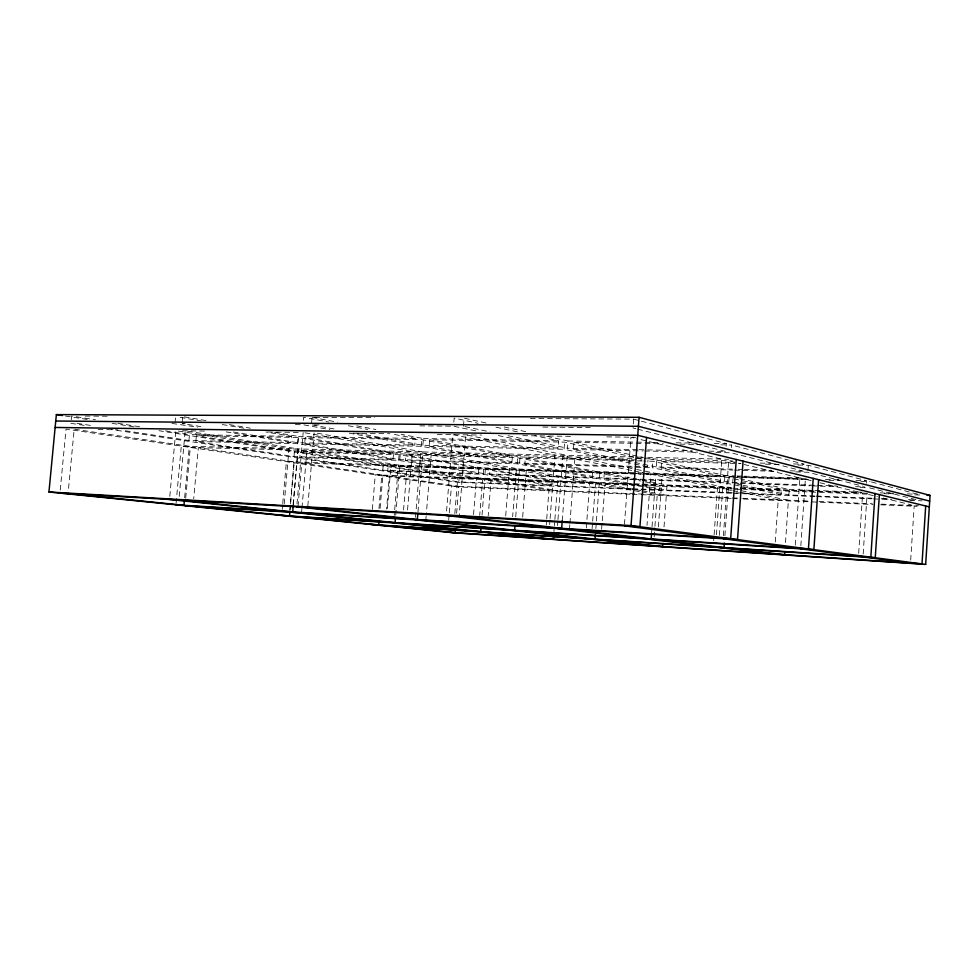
<?xml version="1.0" encoding="UTF-8"?>
<svg xmlns="http://www.w3.org/2000/svg" width="979" height="979" viewBox="0 0 979 979"><rect width="100%" height="100%" fill="white"/><g stroke="black" fill="none" stroke-linecap="round" stroke-linejoin="round"><path stroke-width="0.73" stroke-dasharray="4.89 3.67" d="M910.69 560.123L914.202 505.507M858.681 553.355L862.658 493.073M866.488 483.247L866.648 480.726L808.324 465.294L794.556 464.939M863.172 553.967L867.1 494.15L743.514 489.463M800.834 545.805L805.362 479.269L811.248 480.689M807.944 470.862L808.324 465.294M775.295 541.999L778.219 499.792L740.222 492.192M633.768 484.054L666.638 490.087L781.071 494.628L781.45 489.219L741.225 480.481M785.488 542.623L788.401 500.22L734.948 489.39M814.626 495.949L788.878 494.933L789.258 489.5L736.049 477.838M795.315 545.058L799.904 477.948L742.058 463.997M713.679 540.787L714.009 536.235M714.119 534.718L717.472 487.628L650.766 474.277L646.997 525.429M716.444 534.791L721.829 459.127L636.827 438.629M642.175 460.999L525.319 457.964L524.842 464.022L599.491 477.752L720.434 481.962L720.85 476.051L652.797 461.268L643.692 461.036M719.369 535.415L722.698 488.68L731.46 490.43M726.149 446.24L726.345 443.634L633.621 419.122L526.726 418.522M781.071 494.628L724.423 482.794L724.839 476.92L642.444 474.252M723.383 535.721L728.706 460.779L740.577 463.642M724.913 535.672L728.303 488.044L662.232 474.656L658.341 527.595M728.731 482.243L729.147 476.32L661.596 461.501L661.119 467.986L728.731 482.243L739.426 482.623M731.399 447.611L731.582 445.017L719.467 444.809M732.684 483.075L732.99 478.658M664.019 526.886L666.344 495.093L642.408 490.846M666.638 490.087L667.005 484.96L604.3 473.016L603.884 478.56L632.275 483.773M624.455 524.328L630.966 437.221L635.359 438.274M633.621 419.122L632.96 427.97L635.909 428.716M642.016 458.931L564.614 442.116L429.83 439.767L429.279 446.461L519.58 463.055L647.486 466.714L647.976 460.216M720.434 481.962L652.32 467.729L652.797 461.268M651.586 532.857L651.928 528.281M652.038 526.751L655.967 473.383L634.979 469.125M732.268 469.149L656.309 466.971L656.799 460.448L644.965 457.854M654.156 536.92L654.816 527.877M654.927 526.359L657.252 494.713L642.187 492.058M632.556 488.741L659.675 489.818L660.042 484.703L642.028 481.301M586.286 527.975L589.725 482.843L516.325 469.944L512.641 516.79M592.173 477.495L592.589 471.939L517.646 457.768L405.857 454.868L405.379 460.558L484.972 473.763L592.173 477.495L517.169 463.801L405.379 460.558M592.087 528.684L592.54 522.7M592.662 521.207L595.489 483.859L640.682 491.801M659.675 489.818L596.59 478.303L597.006 472.784L490.1 469.32L489.684 474.546L557.259 485.755L631.051 488.68M599.491 477.752L599.919 472.184L525.319 457.964M595.844 528.55L596.297 522.505M596.419 520.987L599.283 483.198L526.335 470.263L522.639 517.365M601.608 529.26L605.01 484.213L640.915 490.577M546.258 525.062L546.612 520.51M546.723 518.992L548.962 490.161L482.598 479.575L479.734 515.346M551.006 485.511L551.385 480.665L483.602 469.112L388.149 466.016L387.733 470.96L458.808 481.864L551.006 485.511L483.185 474.313L387.733 470.96M549.623 524.597L549.978 520.069M550.088 518.552L554.995 455.113L452.775 434.652L446.448 512.506M357.482 433.256L422.855 445.274L558.079 448.039L558.642 440.819L534.754 435.631M557.259 485.755L557.626 480.897L490.1 469.32M553.943 531.646L554.298 527.069M554.42 525.552L554.763 520.975M554.885 519.457L557.124 490.503L491.079 479.894L488.215 515.823M557.504 525.552L557.846 521.061M557.969 519.568L562.815 456.679L632.581 470.642M647.486 466.714L564.063 449.288L564.614 442.116M637.5 449.667L567.477 448.235L568.04 440.978L544.287 435.765M562.227 520.767L567.257 455.406L465.747 434.835L459.175 516.251M656.309 466.971L573.425 449.496L573.975 442.275L634.6 443.328M569.472 529.296L569.815 524.781M569.925 523.263L575.003 456.973L633.474 468.831M484.972 473.763L485.4 468.513L405.857 454.868M482.035 515.076L484.923 478.915L407.154 466.42L403.556 509.937M505.69 515.933L509.423 468.733L420.786 453.155L415.414 518.319M511.882 462.834L512.36 456.765L421.778 439.632L305.191 437.601L304.653 443.842L399.799 459.628L511.882 462.834L421.227 446.289L304.653 443.842M517.169 463.801L517.646 457.768M519.58 463.055L520.057 456.96L429.83 439.767M515.713 516.839L519.47 469.051L431.286 453.412L426.293 514.379M453.84 422.157L454.17 418.119L478.046 423.307M448.663 520.29L449.141 514.33M449.263 512.849L451.429 486.061L741.176 498.238M454.843 513.522L457.744 477.728L158.977 430.723M458.808 481.864L459.188 477.25L388.149 466.016M463.471 426.306L464.132 418.18L487.872 423.393M456.63 513.265L458.808 486.367L389.324 476.039L386.57 509.092M473.542 514.587L476.43 478.596L398.343 466.139L394.243 515.407M478.462 473.542L478.878 468.305L399.089 454.697L300.272 452.127L299.807 457.487L382.801 470.214L478.462 473.542L398.624 460.363L299.807 457.487M483.185 474.313L483.602 469.112M398.624 460.363L399.089 454.697M399.799 459.628L400.276 453.913L305.191 437.601M395.736 515.113L399.873 465.258L306.953 450.34L302.058 506.902M407.545 509.949L412.367 451.674L304.677 432.755M233.296 431.996L297.922 442.728L414.778 445.115L415.329 438.408L391.502 433.905M421.227 446.289L421.778 439.632M422.855 445.274L423.405 438.543L401.145 434.309M417.96 512.041L422.904 451.931L317.123 433.183M425.792 520.485L426.159 515.909M372.363 509.423L375.263 474.803L632.018 484.421M378.971 508.664L381.724 475.757L635.138 485.364M382.801 470.214L383.217 465.245L300.272 452.127M380.097 508.334L382.887 475.084L301.789 463.03L297.91 507.771M387.39 508.578L391.025 464.976L297.812 450.107L293.076 504.711M393.02 459.432L393.497 453.742L298.191 437.478L196.363 435.716L195.837 441.553L294.006 456.606L393.02 459.432L297.653 443.695L195.837 441.553M301.544 512.861L301.924 508.395M311.555 423.307L312.081 417.335L374.712 417.678M307.822 505.972L314.149 432.645M282.209 509.484L282.601 504.993M282.735 503.5L286.382 461.647L735.339 475.904M284.204 503.916L289.013 448.712L175.804 430.65L169.795 496.463M125.422 430.76L188.923 440.501L290.91 442.581L291.448 436.328L265.884 431.972M294.006 456.606L294.471 451.221L196.363 435.716M289.833 510.292L293.957 462.773L641.698 473.983M290.053 509.949L290.445 505.445M290.567 503.94L294.226 461.904L198.333 447.648L193.707 498.703M297.653 443.695L298.191 437.478M297.922 442.728L298.473 436.45L272.933 432.069M293.357 504.43L298.179 448.933L185.202 430.797L178.9 500M303.404 420.26L303.661 417.287L328.968 422.071M296.992 503.806L303.184 432.498M175.119 422.071L175.498 417.947M182.314 422.133L182.828 416.613M176.085 503.292L181.299 446.118L646.067 457.303M188.923 440.501L189.461 434.627L291.448 436.328M184.652 497.724L189.326 446.314L74.184 429.194L68.346 490.577M185.704 498.238L190.305 447.452L732.353 460.876M60.221 490.124L66.046 429.071L457.009 486.881L630.696 494.236M71.234 419.856L71.602 416.002L95.477 419.771M85.173 416.075L110.798 416.21M171.937 423.417L197.574 427.174M185.251 423.552L182.192 423.515L203.24 427.015M295.364 424.641L303.013 424.715L329.837 429.61M319.068 424.874L311.432 424.8L336.69 429.438M419.893 425.865L453.51 426.195L475.916 430.882M542.868 427.089L590.202 427.554M98.12 429.536L117.982 429.818M182.51 430.748L208.111 431.127M267.695 431.984L299.77 432.449M353.235 433.22L389.899 433.746M437.258 434.431L481.558 435.068M522.798 435.655L573.217 436.389M606.821 436.867L635.848 437.295M298.473 436.45L415.329 438.408M423.405 438.543L558.642 440.819M568.04 440.978L657.839 442.484M676.11 442.789L697.415 443.144M714.156 443.426L726.345 443.634M636.117 443.352L643.692 443.487M645.21 443.511L663.395 443.83M680.062 444.123L702.787 444.515M639.018 449.704L692.288 450.793M709.041 451.135L725.782 451.478L637.378 429.096M429.279 446.461L564.063 449.288M573.425 449.496L643.142 450.952M644.647 450.989L697.697 452.102M715.882 452.482L731.032 452.8L802.193 470.813M647.596 457.34L728.621 459.286M294.471 451.221L393.497 453.742M400.276 453.913L512.36 456.765M520.057 456.96L641.881 460.069M656.799 460.448L734.274 462.418M760.096 463.079L773.765 463.422M793.516 463.924L804.151 464.193L731.582 445.017M661.596 461.501L741.066 463.556M765.517 464.193L779.284 464.548M738.35 469.32L742.902 469.455M744.432 469.492L771.77 470.275M790.004 470.801L803.673 471.193M524.842 464.022L652.32 467.729M661.119 467.986L732.953 470.067M734.483 470.116L777.277 471.364M795.621 471.89L807.846 472.245L863.319 486.294M736.869 475.953L742.975 476.149M744.505 476.186L802.866 478.046M383.217 465.245L478.878 468.305M485.4 468.513L592.589 471.939M599.919 472.184L642.248 473.53M643.754 473.579L720.85 476.051M729.147 476.32L739.843 476.663M741.372 476.712L807.063 478.817M825.407 479.404L839.15 479.845M855.964 480.383L865.13 480.677M643.215 474.032L808.311 479.367M604.3 473.016L640.927 474.203M733.1 477.189L807.663 479.6M828.956 480.285L839.615 480.628M860.92 481.325L870.05 481.619M740.944 482.671L815.813 485.278M817.343 485.327L837.204 486.025M855.548 486.661L864.714 486.979M489.684 474.546L596.59 478.303M603.884 478.56L640.499 479.845M642.028 479.894L724.423 482.794M734.201 483.136L738.766 483.296M740.283 483.345L810.282 485.804M811.811 485.853L837.681 486.771M860.504 487.566L868.116 487.836M459.188 477.25L551.385 480.665M557.626 480.897L660.042 484.703M667.005 484.96L731.093 487.346M740.246 487.689L781.45 489.219M789.258 489.5L861.936 492.204M880.109 492.878L893.729 493.379M907.362 493.893L914.937 494.175M457.744 477.728L631.993 484.25M633.523 484.299L731.35 487.97M740.516 488.313L861.263 492.829M884.196 493.685L893.362 494.028M914.765 494.836L920.884 495.056M633.548 484.483L731.35 488.154M732.879 488.215L738.986 488.435M740.516 488.497L861.251 493.024M862.78 493.086L868.14 493.281M636.656 485.413L732.108 489.035M737.407 489.231L741.996 489.414M816.143 496.01L872.167 498.225M881.247 498.592L887.304 498.825M908.512 499.669L916.075 499.975M631.063 489.231L457.377 482.304L111.618 429.548M632.581 489.292L731.619 493.245M733.149 493.306L815.421 496.586M816.939 496.647L871.787 498.825M873.317 498.886L891.6 499.62M909.883 500.355L922.071 500.832M742.694 498.299L809.792 501.113M818.946 501.505L872.313 503.744M881.467 504.124L918.51 505.69M632.214 494.297L639.838 494.628M641.355 494.689L731.252 498.495M732.781 498.556L737.346 498.752M743.44 499.009L872.95 504.491M880.562 504.809L917.127 506.363M77.035 423.344L93.666 425.902M70.855 423.332L87.461 425.865M117.847 423.307L141.722 427.077M165.586 430.846L189.461 434.627M65.422 416.014L89.566 419.807M112.193 423.369L136.338 427.174M226.173 431.898L290.91 442.581M184.321 416.87L208.356 420.994M229.38 424.605L250.416 428.202M180.136 417.348L201.197 420.933M222.257 424.531L244.823 428.374M349.209 433.146L414.778 445.115M348.328 425.73L367.688 429.402M597.006 472.784L640.535 481.019M312.081 417.335L337.314 422.145M356.613 425.816L375.912 429.5M634.062 470.936L642.97 472.722M732.916 490.724L738.766 491.899M498.323 435.557L558.079 448.039M464.952 426.611L490.21 431.935M508.04 435.704L567.477 448.235M737.114 484.018L741.556 484.948M743.037 485.266L788.878 494.933M495.949 427.199L518.344 432.057M724.839 476.92L732.28 478.535M733.773 478.853L739.732 480.151M504.209 426.966L526.469 431.849M573.975 442.275L643.484 457.523M820.059 482.806L861.19 492.731M868.581 494.505L877.404 496.634M883.291 498.054L911.253 504.797M869.633 487.885L916.136 499.657M871.494 481.998L917.959 494.285"/><path stroke-width="1.47" d="M925.693 505.984L922.01 563.928L447.697 532.184M925.669 564.406L930.05 495.398L639.079 417.299L56.366 414.594L48.95 491.996L453.289 532.76L925.669 564.406L631.027 525.564L48.95 491.996M875.006 493.538L870.833 557.186L371.102 524.475M879.387 494.615L875.25 557.761L377.6 525.123M813.231 478.376L808.434 548.95L281.683 515.456M818.603 479.698L813.879 549.672L289.319 516.227M784.864 551.703L784.656 554.738L729.282 548.191M724.387 543.112L724.068 547.579L657.447 539.698M736.269 459.469L730.664 538.695L175.951 504.797M743.049 461.133L737.517 539.6L185.019 505.715M662.807 543.541L662.575 546.563L600.825 539.759M631.027 525.564L639.079 417.299M646.544 437.442L639.923 526.739L59.927 493.11M651.476 534.375L651.133 538.952L569.472 529.296M595.391 534.595L595.048 539.123L521.574 531.034M553.588 536.211L553.355 539.258L486.906 532.295M562.227 520.767L561.64 528.366L459.175 516.251M480.958 528.636L480.713 531.646L402.442 523.435M515.003 525.796L514.648 530.275L425.792 520.485M455.296 529.7L455.064 532.686L385.188 525.625M395.479 518.136L395.1 522.664L301.544 512.861M417.837 513.534L417.335 519.555L307.687 507.465M378.959 521.942L378.714 524.964L297.139 516.728M289.919 511.454L289.527 515.957L193.034 506.204M293.223 505.935L292.709 511.931L178.9 500M184.382 500.746L183.966 505.286L68.053 493.575M55.754 421.019L638.406 426.293L929.683 501.138M55.13 427.456L637.745 435.288L929.316 506.877M926.991 495.288L930.05 495.398M169.514 499.461L283.555 511.381M292.415 512.298L386.264 522.113M393.631 522.872L472.221 531.083M478.425 531.732L545.193 538.719M296.735 506.841L406.811 518.907M415.292 519.837L504.613 529.639M511.564 530.398L585.491 538.499M591.304 539.135L653.482 545.964M446.204 515.505L549.39 527.62M557.271 528.55L639.63 538.217M645.993 538.964L713.25 546.869M718.513 547.481L774.462 554.053M624.345 525.833L716.224 537.814M723.175 538.719L795.107 548.105M800.626 548.827L858.473 556.378M862.964 556.953L910.507 563.158M56.366 414.594L62.399 415.537"/></g></svg>
